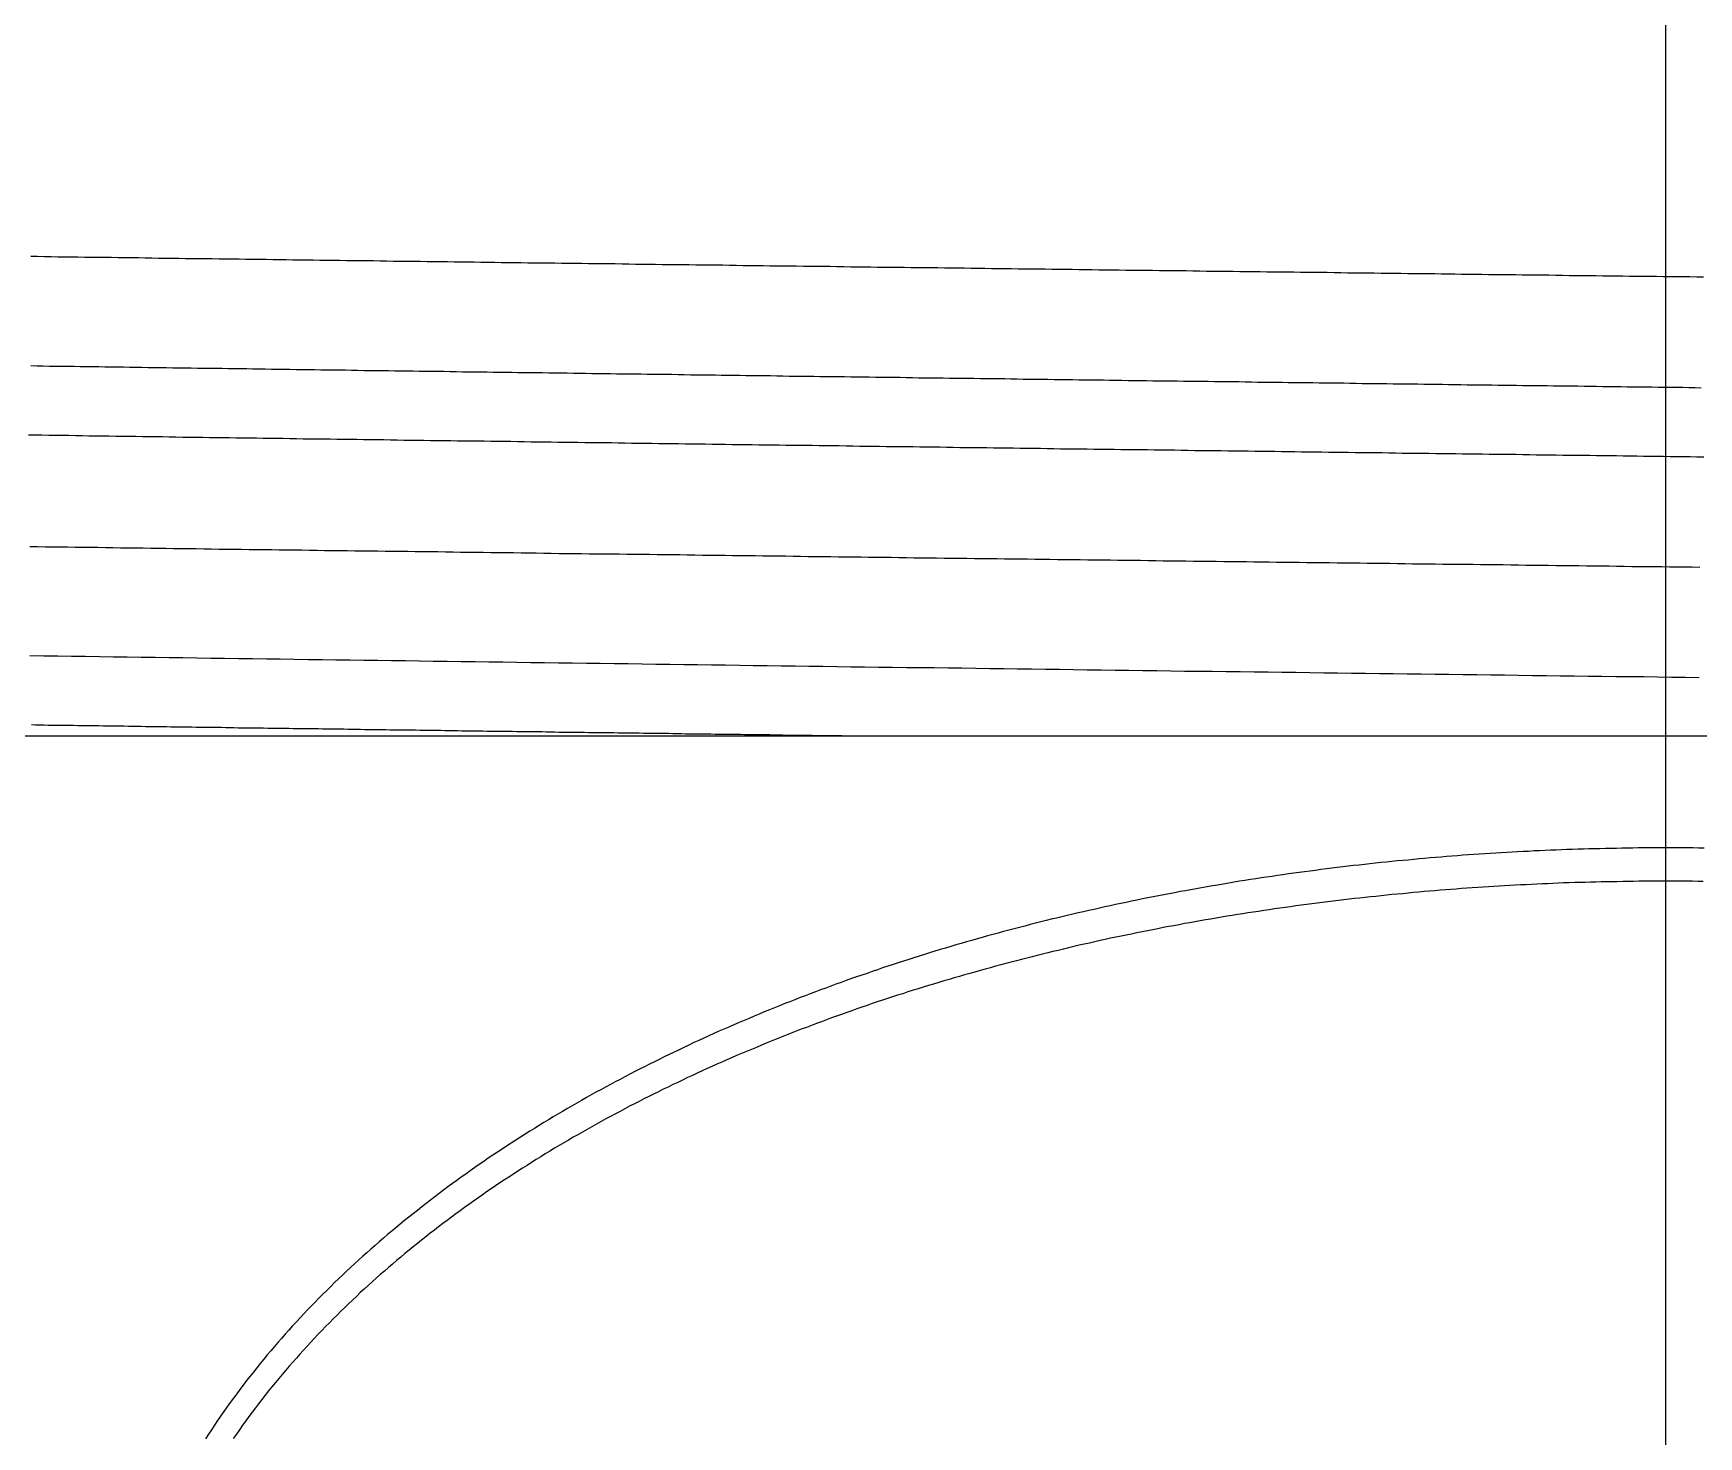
# Model space of a CAD drawing. Header units: millimetres. Extents: x 0 to 3800, y -67 to 2530.
# Drawn here: x 3399.45 to 3408.3, y 894.98 to 902.43 of the extents above; entities that cross this region are included whole.
import ezdxf
from ezdxf.lldxf.tags import DXFTag

# ---------------------------------------------------------------- set-up
doc = ezdxf.new("R2010")
doc.units = ezdxf.units.MM
doc.layers.add('내부선 및 부속', color=4, linetype='Continuous')
doc.layers.add('중심선', color=1, linetype='DASHED')
tags = doc.linetypes.add('DASHED', pattern=[25.72, 12.86, -12.86]).pattern_tags.tags
tags[6:7] = [DXFTag(74, 4), DXFTag(75, 0), DXFTag(340, '0'), DXFTag(46, 0.0), DXFTag(50, 0.0), DXFTag(44, 0.0), DXFTag(45, 0.0)]
tags[4:5] = [DXFTag(74, 4), DXFTag(75, 0), DXFTag(340, '0'), DXFTag(46, 0.0), DXFTag(50, 0.0), DXFTag(44, 0.0), DXFTag(45, 0.0)]

msp = doc.modelspace()

# ---------------------------------------------------------------- linework, layer by layer
at = {"layer": '내부선 및 부속', "linetype": 'Continuous'}
msp.add_line((3387.2273, 898.7026), (3429.0249, 898.7026), dxfattribs=at)
at = {"layer": '내부선 및 부속', "linetype": 'Continuous', "flags": 128}
for points in [[(3408.3265, 901.1385), (3408.2908, 901.1385), (3408.2551, 901.1395), (3408.2195, 901.1395), (3408.1838, 901.1395), (3408.1481, 901.1405), (3408.1124, 901.1405), (3408.0767, 901.1415), (3408.0411, 901.1415), (3408.0054, 901.1425), (3407.9697, 901.1425), (3407.934, 901.1425), (3407.8983, 901.1435), (3407.8627, 901.1435), (3407.827, 901.1445), (3407.7913, 901.1445), (3407.7556, 901.1455), (3407.7199, 901.1455), (3407.6843, 901.1455), (3407.6486, 901.1465), (3407.6129, 901.1465), (3407.5772, 901.1475), (3407.5415, 901.1475), (3407.5059, 901.1485), (3407.4702, 901.1485), (3407.4345, 901.1485), (3407.3988, 901.1495), (3407.3631, 901.1495), (3407.3275, 901.1505), (3407.2918, 901.1505), (3407.2561, 901.1515), (3407.2561, 901.1515), (3407.2204, 901.1515), (3407.1847, 901.1515), (3407.1491, 901.1525), (3407.1134, 901.1525), (3407.0777, 901.1535), (3407.042, 901.1535), (3407.0063, 901.1545), (3406.9706, 901.1545), (3406.935, 901.1545), (3406.8993, 901.1555), (3406.8636, 901.1555), (3406.8279, 901.1565), (3406.7922, 901.1565), (3406.7566, 901.1565), (3406.7209, 901.1575), (3406.6852, 901.1575), (3406.6495, 901.1585), (3406.6138, 901.1585), (3406.5782, 901.1595), (3406.5425, 901.1595), (3406.5068, 901.1595), (3406.4711, 901.1605), (3406.4354, 901.1605), (3406.3998, 901.1615), (3406.3641, 901.1615), (3406.3284, 901.1625), (3406.2927, 901.1625), (3406.257, 901.1625), (3406.2214, 901.1635), (3406.1857, 901.1635), (3406.15, 901.1645), (3406.1143, 901.1645), (3406.0786, 901.1655), (3406.043, 901.1655), (3406.0073, 901.1655), (3405.9716, 901.1665), (3405.9359, 901.1665), (3405.9002, 901.1675), (3405.8646, 901.1675), (3405.8289, 901.1685), (3405.7932, 901.1685), (3405.7575, 901.1685), (3405.7218, 901.1695), (3405.6862, 901.1695), (3405.6505, 901.1705), (3405.6148, 901.1705), (3405.5791, 901.1715), (3405.5434, 901.1715), (3405.5078, 901.1715), (3405.4721, 901.1725), (3405.4364, 901.1725), (3405.4007, 901.1735), (3405.365, 901.1735), (3405.3294, 901.1745), (3405.2937, 901.1745), (3405.258, 901.1745), (3405.2223, 901.1755), (3405.1866, 901.1755), (3405.1509, 901.1765), (3405.1153, 901.1765), (3405.0796, 901.1775), (3405.0439, 901.1775), (3405.0082, 901.1775), (3404.9725, 901.1785), (3404.9369, 901.1785), (3404.9012, 901.1795), (3404.8655, 901.1795), (3404.8298, 901.1805), (3404.7941, 901.1805), (3404.7585, 901.1815), (3404.7228, 901.1815), (3404.6871, 901.1815), (3404.6514, 901.1825), (3404.6157, 901.1825), (3404.5801, 901.1835), (3404.5444, 901.1835), (3404.5087, 901.1845), (3404.473, 901.1845), (3404.4373, 901.1845), (3404.4017, 901.1855), (3404.366, 901.1855), (3404.3303, 901.1865), (3404.2946, 901.1865), (3404.2589, 901.1875), (3404.2233, 901.1875), (3404.1876, 901.1875), (3404.1519, 901.1885), (3404.1162, 901.1885), (3404.0805, 901.1895), (3404.0449, 901.1895), (3404.0092, 901.1905), (3403.9735, 901.1905), (3403.9378, 901.1905), (3403.9021, 901.1915), (3403.8665, 901.1915), (3403.8308, 901.1925), (3403.7951, 901.1925), (3403.7594, 901.1935), (3403.7237, 901.1935), (3403.6881, 901.1945), (3403.6881, 901.1945), (3403.6524, 901.1945), (3403.6167, 901.1945), (3403.581, 901.1955), (3403.5453, 901.1955), (3403.5097, 901.1965), (3403.474, 901.1965), (3403.4383, 901.1975), (3403.4026, 901.1975), (3403.3669, 901.1975), (3403.3313, 901.1985), (3403.2956, 901.1985), (3403.2599, 901.1995), (3403.2242, 901.1995), (3403.1885, 901.2005), (3403.1529, 901.2005), (3403.1172, 901.2015), (3403.0815, 901.2015), (3403.0458, 901.2015), (3403.0101, 901.2025), (3402.9745, 901.2025), (3402.9388, 901.2035), (3402.9031, 901.2035), (3402.8674, 901.2045), (3402.8317, 901.2045), (3402.796, 901.2045), (3402.7604, 901.2055), (3402.7247, 901.2055), (3402.689, 901.2065), (3402.6533, 901.2065), (3402.6176, 901.2075), (3402.582, 901.2075), (3402.5463, 901.2085), (3402.5106, 901.2085), (3402.4749, 901.2085), (3402.4392, 901.2095), (3402.4036, 901.2095), (3402.3679, 901.2105), (3402.3322, 901.2105), (3402.2965, 901.2115), (3402.2608, 901.2115), (3402.2252, 901.2125), (3402.1895, 901.2125), (3402.1538, 901.2125), (3402.1181, 901.2135), (3402.0824, 901.2135), (3402.0468, 901.2145), (3402.0111, 901.2145), (3401.9754, 901.2155), (3401.9397, 901.2155), (3401.904, 901.2165), (3401.8684, 901.2165), (3401.8327, 901.2165), (3401.797, 901.2175), (3401.7613, 901.2175), (3401.7256, 901.2185), (3401.69, 901.2185), (3401.6543, 901.2195), (3401.6186, 901.2195), (3401.5829, 901.2205), (3401.5472, 901.2205), (3401.5116, 901.2215), (3401.4759, 901.2215), (3401.4402, 901.2215), (3401.4045, 901.2225), (3401.3688, 901.2225), (3401.3332, 901.2235), (3401.2975, 901.2235), (3401.2618, 901.2245), (3401.2261, 901.2245), (3401.1904, 901.2255), (3401.1548, 901.2255), (3401.1191, 901.2255), (3401.0834, 901.2265), (3401.0477, 901.2265), (3401.012, 901.2275), (3400.9764, 901.2275), (3400.9407, 901.2285), (3400.905, 901.2285), (3400.8693, 901.2295), (3400.8336, 901.2295), (3400.798, 901.2305), (3400.7623, 901.2305), (3400.7266, 901.2305), (3400.6909, 901.2315), (3400.6552, 901.2315), (3400.6196, 901.2325), (3400.5839, 901.2325), (3400.5482, 901.2335), (3400.5125, 901.2335), (3400.4768, 901.2345), (3400.4412, 901.2345), (3400.4055, 901.2355), (3400.3698, 901.2355), (3400.3341, 901.2365), (3400.2984, 901.2365), (3400.2628, 901.2365), (3400.2271, 901.2375), (3400.1914, 901.2375), (3400.1557, 901.2385), (3400.12, 901.2385), (3400.12, 901.2385), (3400.0844, 901.2395), (3400.0487, 901.2395), (3400.013, 901.2405), (3399.9773, 901.2405), (3399.9416, 901.2415), (3399.906, 901.2415), (3399.8703, 901.2425), (3399.8346, 901.2425), (3399.7989, 901.2425), (3399.7632, 901.2435), (3399.7276, 901.2435), (3399.6919, 901.2445), (3399.6562, 901.2445), (3399.6205, 901.2455), (3399.5848, 901.2455), (3399.5492, 901.2465), (3399.5135, 901.2465), (3399.4778, 901.2475), (3399.4421, 901.2475)], [(3399.4424, 900.6685), (3399.4752, 900.6675), (3399.5079, 900.6675), (3399.5406, 900.6665), (3399.5734, 900.6665), (3399.6061, 900.6665), (3399.6389, 900.6655), (3399.6716, 900.6655), (3399.7043, 900.6645), (3399.7371, 900.6645), (3399.7698, 900.6635), (3399.8026, 900.6635), (3399.8353, 900.6625), (3399.868, 900.6625), (3399.9008, 900.6615), (3399.9335, 900.6615), (3399.9663, 900.6605), (3399.999, 900.6605), (3400.0317, 900.6605), (3400.0645, 900.6595), (3400.0972, 900.6595), (3400.13, 900.6585), (3400.1627, 900.6585), (3400.1954, 900.6575), (3400.2282, 900.6575), (3400.2609, 900.6565), (3400.2937, 900.6565), (3400.3264, 900.6555), (3400.3591, 900.6555), (3400.3919, 900.6555), (3400.4246, 900.6545), (3400.4574, 900.6545), (3400.4901, 900.6535), (3400.5228, 900.6535), (3400.5556, 900.6525), (3400.5883, 900.6525), (3400.6211, 900.6515), (3400.6538, 900.6515), (3400.6865, 900.6515), (3400.7193, 900.6505), (3400.752, 900.6505), (3400.7848, 900.6495), (3400.8175, 900.6495), (3400.8502, 900.6485), (3400.883, 900.6485), (3400.9157, 900.6475), (3400.9485, 900.6475), (3400.9812, 900.6465), (3401.0139, 900.6465), (3401.0467, 900.6465), (3401.0794, 900.6455), (3401.1122, 900.6455), (3401.1449, 900.6445), (3401.1776, 900.6445), (3401.2104, 900.6435), (3401.2431, 900.6435), (3401.2759, 900.6425), (3401.3086, 900.6425), (3401.3413, 900.6425), (3401.3741, 900.6415), (3401.4068, 900.6415), (3401.4396, 900.6405), (3401.4723, 900.6405), (3401.505, 900.6395), (3401.5378, 900.6395), (3401.5705, 900.6395), (3401.6033, 900.6385), (3401.636, 900.6385), (3401.6687, 900.6375), (3401.7015, 900.6375), (3401.7342, 900.6365), (3401.767, 900.6365), (3401.7997, 900.6355), (3401.8324, 900.6355), (3401.8652, 900.6355), (3401.8652, 900.6355), (3401.8979, 900.6345), (3401.9307, 900.6345), (3401.9634, 900.6335), (3401.9961, 900.6335), (3402.0289, 900.6325), (3402.0616, 900.6325), (3402.0944, 900.6325), (3402.1271, 900.6315), (3402.1598, 900.6315), (3402.1926, 900.6305), (3402.2253, 900.6305), (3402.2581, 900.6295), (3402.2908, 900.6295), (3402.3235, 900.6285), (3402.3563, 900.6285), (3402.389, 900.6285), (3402.4218, 900.6275), (3402.4545, 900.6275), (3402.4872, 900.6265), (3402.52, 900.6265), (3402.5527, 900.6255), (3402.5855, 900.6255), (3402.6182, 900.6255), (3402.6509, 900.6245), (3402.6837, 900.6245), (3402.7164, 900.6235), (3402.7492, 900.6235), (3402.7819, 900.6225), (3402.8146, 900.6225), (3402.8474, 900.6225), (3402.8801, 900.6215), (3402.9129, 900.6215), (3402.9456, 900.6205), (3402.9783, 900.6205), (3403.0111, 900.6195), (3403.0438, 900.6195), (3403.0766, 900.6195), (3403.1093, 900.6185), (3403.142, 900.6185), (3403.1748, 900.6175), (3403.2075, 900.6175), (3403.2403, 900.6165), (3403.273, 900.6165), (3403.3057, 900.6165), (3403.3385, 900.6155), (3403.3712, 900.6155), (3403.404, 900.6145), (3403.4367, 900.6145), (3403.4694, 900.6135), (3403.5022, 900.6135), (3403.5349, 900.6135), (3403.5677, 900.6125), (3403.6004, 900.6125), (3403.6331, 900.6115), (3403.6659, 900.6115), (3403.6986, 900.6105), (3403.7314, 900.6105), (3403.7641, 900.6105), (3403.7968, 900.6095), (3403.8296, 900.6095), (3403.8623, 900.6085), (3403.8951, 900.6085), (3403.9278, 900.6075), (3403.9605, 900.6075), (3403.9933, 900.6075), (3404.026, 900.6065), (3404.0588, 900.6065), (3404.0915, 900.6055), (3404.1242, 900.6055), (3404.157, 900.6045), (3404.1897, 900.6045), (3404.2225, 900.6045), (3404.2552, 900.6035), (3404.2879, 900.6035), (3404.3207, 900.6025), (3404.3534, 900.6025), (3404.3862, 900.6025), (3404.4189, 900.6015), (3404.4516, 900.6015), (3404.4844, 900.6005), (3404.5171, 900.6005), (3404.5499, 900.5995), (3404.5826, 900.5995), (3404.6154, 900.5995), (3404.6481, 900.5985), (3404.6808, 900.5985), (3404.7136, 900.5975), (3404.7463, 900.5975), (3404.7791, 900.5965), (3404.8118, 900.5965), (3404.8445, 900.5965), (3404.8773, 900.5955), (3404.91, 900.5955), (3404.9428, 900.5945), (3404.9755, 900.5945), (3405.0082, 900.5935), (3405.041, 900.5935), (3405.0737, 900.5935), (3405.1065, 900.5925), (3405.1392, 900.5925), (3405.1392, 900.5925), (3405.1719, 900.5915), (3405.2047, 900.5915), (3405.2374, 900.5915), (3405.2702, 900.5905), (3405.3029, 900.5905), (3405.3356, 900.5895), (3405.3684, 900.5895), (3405.4011, 900.5885), (3405.4339, 900.5885), (3405.4666, 900.5885), (3405.4993, 900.5875), (3405.5321, 900.5875), (3405.5648, 900.5865), (3405.5976, 900.5865), (3405.6303, 900.5865), (3405.663, 900.5855), (3405.6958, 900.5855), (3405.7285, 900.5845), (3405.7613, 900.5845), (3405.794, 900.5835), (3405.8267, 900.5835), (3405.8595, 900.5835), (3405.8922, 900.5825), (3405.925, 900.5825), (3405.9577, 900.5815), (3405.9904, 900.5815), (3406.0232, 900.5815), (3406.0559, 900.5805), (3406.0887, 900.5805), (3406.1214, 900.5795), (3406.1541, 900.5795), (3406.1869, 900.5785), (3406.2196, 900.5785), (3406.2524, 900.5785), (3406.2851, 900.5775), (3406.3178, 900.5775), (3406.3506, 900.5765), (3406.3833, 900.5765), (3406.4161, 900.5765), (3406.4488, 900.5755), (3406.4815, 900.5755), (3406.5143, 900.5745), (3406.547, 900.5745), (3406.5798, 900.5735), (3406.6125, 900.5735), (3406.6452, 900.5735), (3406.678, 900.5725), (3406.7107, 900.5725), (3406.7435, 900.5715), (3406.7762, 900.5715), (3406.8089, 900.5715), (3406.8417, 900.5705), (3406.8744, 900.5705), (3406.9072, 900.5695), (3406.9399, 900.5695), (3406.9727, 900.5685), (3407.0054, 900.5685), (3407.0381, 900.5685), (3407.0709, 900.5675), (3407.1036, 900.5675), (3407.1364, 900.5665), (3407.1691, 900.5665), (3407.2018, 900.5665), (3407.2346, 900.5655), (3407.2673, 900.5655), (3407.3001, 900.5645), (3407.3328, 900.5645), (3407.3655, 900.5635), (3407.3983, 900.5635), (3407.431, 900.5635), (3407.4638, 900.5625), (3407.4965, 900.5625), (3407.5292, 900.5615), (3407.562, 900.5615), (3407.5947, 900.5615), (3407.6275, 900.5605), (3407.6602, 900.5605), (3407.6929, 900.5595), (3407.7257, 900.5595), (3407.7584, 900.5595), (3407.7912, 900.5585), (3407.8239, 900.5585), (3407.8566, 900.5575), (3407.8894, 900.5575), (3407.9221, 900.5565), (3407.9549, 900.5565), (3407.9876, 900.5565), (3408.0203, 900.5555), (3408.0531, 900.5555), (3408.0858, 900.5545), (3408.1186, 900.5545), (3408.1513, 900.5545), (3408.184, 900.5535), (3408.2168, 900.5535), (3408.2495, 900.5525), (3408.2823, 900.5525), (3408.315, 900.5515)], [(3399.4295, 900.3015), (3399.4651, 900.3005), (3399.5007, 900.3005), (3399.5363, 900.2995), (3399.5718, 900.2995), (3399.6074, 900.2985), (3399.643, 900.2985), (3399.6786, 900.2975), (3399.7142, 900.2975), (3399.7498, 900.2965), (3399.7854, 900.2965), (3399.821, 900.2955), (3399.8566, 900.2955), (3399.8922, 900.2945), (3399.9278, 900.2945), (3399.9634, 900.2935), (3399.999, 900.2935), (3400.0346, 900.2925), (3400.0702, 900.2925), (3400.1057, 900.2915), (3400.1413, 900.2915), (3400.1769, 900.2905), (3400.2125, 900.2905), (3400.2481, 900.2895), (3400.2837, 900.2895), (3400.3193, 900.2885), (3400.3549, 900.2885), (3400.3905, 900.2875), (3400.4261, 900.2875), (3400.4617, 900.2865), (3400.4973, 900.2865), (3400.5329, 900.2855), (3400.5685, 900.2855), (3400.6041, 900.2845), (3400.6397, 900.2845), (3400.6752, 900.2835), (3400.7108, 900.2835), (3400.7464, 900.2825), (3400.782, 900.2825), (3400.8176, 900.2815), (3400.8532, 900.2815), (3400.8888, 900.2805), (3400.9244, 900.2805), (3400.96, 900.2805), (3400.9956, 900.2795), (3401.0312, 900.2795), (3401.0668, 900.2785), (3401.1024, 900.2785), (3401.138, 900.2775), (3401.1736, 900.2775), (3401.2091, 900.2765), (3401.2447, 900.2765), (3401.2803, 900.2755), (3401.3159, 900.2755), (3401.3515, 900.2745), (3401.3871, 900.2745), (3401.4227, 900.2735), (3401.4583, 900.2735), (3401.4939, 900.2725), (3401.5295, 900.2725), (3401.5651, 900.2715), (3401.6007, 900.2715), (3401.6363, 900.2705), (3401.6719, 900.2705), (3401.7075, 900.2695), (3401.7431, 900.2695), (3401.7786, 900.2685), (3401.8142, 900.2685), (3401.8498, 900.2685), (3401.8854, 900.2675), (3401.921, 900.2675), (3401.9566, 900.2665), (3401.9922, 900.2665), (3402.0278, 900.2655), (3402.0634, 900.2655), (3402.099, 900.2645), (3402.1346, 900.2645), (3402.1702, 900.2635), (3402.2058, 900.2635), (3402.2414, 900.2625), (3402.277, 900.2625), (3402.3126, 900.2615), (3402.3481, 900.2615), (3402.3837, 900.2605), (3402.4193, 900.2605), (3402.4549, 900.2595), (3402.4905, 900.2595), (3402.5261, 900.2595), (3402.5617, 900.2585), (3402.5973, 900.2585), (3402.6329, 900.2575), (3402.6685, 900.2575), (3402.7041, 900.2565), (3402.7397, 900.2565), (3402.7753, 900.2555), (3402.8109, 900.2555), (3402.8465, 900.2545), (3402.8821, 900.2545), (3402.9176, 900.2535), (3402.9532, 900.2535), (3402.9888, 900.2525), (3402.9888, 900.2525), (3403.0244, 900.2525), (3403.06, 900.2515), (3403.0956, 900.2515), (3403.1312, 900.2515), (3403.1668, 900.2505), (3403.2024, 900.2505), (3403.238, 900.2495), (3403.2736, 900.2495), (3403.3092, 900.2485), (3403.3448, 900.2485), (3403.3804, 900.2475), (3403.416, 900.2475), (3403.4516, 900.2465), (3403.4872, 900.2465), (3403.5227, 900.2455), (3403.5583, 900.2455), (3403.5939, 900.2455), (3403.6295, 900.2445), (3403.6651, 900.2445), (3403.7007, 900.2435), (3403.7363, 900.2435), (3403.7719, 900.2425), (3403.8075, 900.2425), (3403.8431, 900.2415), (3403.8787, 900.2415), (3403.9143, 900.2405), (3403.9499, 900.2405), (3403.9855, 900.2395), (3404.0211, 900.2395), (3404.0567, 900.2385), (3404.0922, 900.2385), (3404.1278, 900.2385), (3404.1634, 900.2375), (3404.199, 900.2375), (3404.2346, 900.2365), (3404.2702, 900.2365), (3404.3058, 900.2355), (3404.3414, 900.2355), (3404.377, 900.2345), (3404.4126, 900.2345), (3404.4482, 900.2335), (3404.4838, 900.2335), (3404.5194, 900.2335), (3404.555, 900.2325), (3404.5906, 900.2325), (3404.6262, 900.2315), (3404.6618, 900.2315), (3404.6973, 900.2305), (3404.7329, 900.2305), (3404.7685, 900.2295), (3404.8041, 900.2295), (3404.8397, 900.2285), (3404.8753, 900.2285), (3404.9109, 900.2275), (3404.9465, 900.2275), (3404.9821, 900.2275), (3405.0177, 900.2265), (3405.0533, 900.2265), (3405.0889, 900.2255), (3405.1245, 900.2255), (3405.1601, 900.2245), (3405.1957, 900.2245), (3405.2313, 900.2235), (3405.2668, 900.2235), (3405.3024, 900.2225), (3405.338, 900.2225), (3405.3736, 900.2225), (3405.4092, 900.2215), (3405.4448, 900.2215), (3405.4804, 900.2205), (3405.516, 900.2205), (3405.5516, 900.2195), (3405.5872, 900.2195), (3405.6228, 900.2185), (3405.6584, 900.2185), (3405.694, 900.2175), (3405.7296, 900.2175), (3405.7652, 900.2175), (3405.8008, 900.2165), (3405.8364, 900.2165), (3405.8719, 900.2155), (3405.9075, 900.2155), (3405.9431, 900.2145), (3405.9787, 900.2145), (3406.0143, 900.2135), (3406.0499, 900.2135), (3406.0855, 900.2125), (3406.1211, 900.2125), (3406.1567, 900.2125), (3406.1923, 900.2115), (3406.2279, 900.2115), (3406.2635, 900.2105), (3406.2991, 900.2105), (3406.3347, 900.2095), (3406.3703, 900.2095), (3406.4059, 900.2085), (3406.4415, 900.2085), (3406.477, 900.2075), (3406.5126, 900.2075), (3406.5482, 900.2075), (3406.5482, 900.2075), (3406.5838, 900.2065), (3406.6194, 900.2065), (3406.655, 900.2055), (3406.6906, 900.2055), (3406.7262, 900.2045), (3406.7618, 900.2045), (3406.7974, 900.2035), (3406.833, 900.2035), (3406.8686, 900.2035), (3406.9042, 900.2025), (3406.9398, 900.2025), (3406.9754, 900.2015), (3407.011, 900.2015), (3407.0466, 900.2005), (3407.0821, 900.2005), (3407.1177, 900.1995), (3407.1533, 900.1995), (3407.1889, 900.1985), (3407.2245, 900.1985), (3407.2601, 900.1985), (3407.2957, 900.1975), (3407.3313, 900.1975), (3407.3669, 900.1965), (3407.4025, 900.1965), (3407.4381, 900.1955), (3407.4737, 900.1955), (3407.5093, 900.1945), (3407.5449, 900.1945), (3407.5805, 900.1935), (3407.6161, 900.1935), (3407.6516, 900.1935), (3407.6872, 900.1925), (3407.7228, 900.1925), (3407.7584, 900.1915), (3407.794, 900.1915), (3407.8296, 900.1905), (3407.8652, 900.1905), (3407.9008, 900.1895), (3407.9364, 900.1895), (3407.972, 900.1895), (3408.0076, 900.1885), (3408.0432, 900.1885), (3408.0788, 900.1875), (3408.1144, 900.1875), (3408.15, 900.1865), (3408.1856, 900.1865), (3408.2212, 900.1855), (3408.2567, 900.1855), (3408.2923, 900.1845), (3408.3279, 900.1845)], [(3399.4366, 899.7075), (3399.4767, 899.7075), (3399.5168, 899.7065), (3399.557, 899.7065), (3399.5971, 899.7055), (3399.6372, 899.7055), (3399.6372, 899.7055), (3399.6774, 899.7045), (3399.7175, 899.7045), (3399.7576, 899.7035), (3399.7978, 899.7035), (3399.8379, 899.7025), (3399.878, 899.7025), (3399.9182, 899.7015), (3399.9583, 899.7015), (3399.9985, 899.7005), (3400.0386, 899.7005), (3400.0787, 899.6995), (3400.1189, 899.6995), (3400.159, 899.6985), (3400.1991, 899.6975), (3400.2393, 899.6975), (3400.2794, 899.6965), (3400.3195, 899.6965), (3400.3597, 899.6955), (3400.3998, 899.6955), (3400.44, 899.6945), (3400.4801, 899.6945), (3400.5202, 899.6935), (3400.5604, 899.6935), (3400.6005, 899.6925), (3400.6406, 899.6925), (3400.6808, 899.6915), (3400.7209, 899.6915), (3400.761, 899.6905), (3400.8012, 899.6905), (3400.8413, 899.6895), (3400.8815, 899.6895), (3400.9216, 899.6885), (3400.9617, 899.6885), (3401.0019, 899.6875), (3401.042, 899.6875), (3401.0821, 899.6865), (3401.1223, 899.6865), (3401.1624, 899.6855), (3401.2025, 899.6855), (3401.2427, 899.6845), (3401.2828, 899.6845), (3401.323, 899.6835), (3401.3631, 899.6835), (3401.4032, 899.6825), (3401.4434, 899.6825), (3401.4835, 899.6815), (3401.5236, 899.6815), (3401.5638, 899.6805), (3401.6039, 899.6805), (3401.644, 899.6795), (3401.6842, 899.6795), (3401.7243, 899.6785), (3401.7645, 899.6785), (3401.8046, 899.6775), (3401.8447, 899.6775), (3401.8849, 899.6765), (3401.925, 899.6765), (3401.9651, 899.6755), (3402.0053, 899.6755), (3402.0454, 899.6745), (3402.0855, 899.6745), (3402.1257, 899.6735), (3402.1658, 899.6725), (3402.206, 899.6725), (3402.2461, 899.6715), (3402.2862, 899.6715), (3402.3264, 899.6705), (3402.3665, 899.6705), (3402.4066, 899.6695), (3402.4468, 899.6695), (3402.4869, 899.6695), (3402.527, 899.6685), (3402.5672, 899.6685), (3402.6073, 899.6675), (3402.6475, 899.6675), (3402.6876, 899.6665), (3402.7277, 899.6665), (3402.7679, 899.6655), (3402.808, 899.6655), (3402.8481, 899.6645), (3402.8883, 899.6645), (3402.9284, 899.6635), (3402.9685, 899.6635), (3403.0087, 899.6625), (3403.0488, 899.6625), (3403.089, 899.6615), (3403.1291, 899.6615), (3403.1692, 899.6605), (3403.2094, 899.6605), (3403.2495, 899.6595), (3403.2896, 899.6595), (3403.3298, 899.6585), (3403.3699, 899.6585), (3403.41, 899.6575), (3403.4502, 899.6575), (3403.4903, 899.6565), (3403.5305, 899.6565), (3403.5706, 899.6555), (3403.6107, 899.6555), (3403.6509, 899.6545), (3403.6509, 899.6545), (3403.691, 899.6545), (3403.7311, 899.6535), (3403.7713, 899.6535), (3403.8114, 899.6525), (3403.8516, 899.6525), (3403.8917, 899.6515), (3403.9318, 899.6515), (3403.972, 899.6505), (3404.0121, 899.6505), (3404.0522, 899.6495), (3404.0924, 899.6495), (3404.1325, 899.6485), (3404.1726, 899.6485), (3404.2128, 899.6475), (3404.2529, 899.6475), (3404.2931, 899.6465), (3404.3332, 899.6465), (3404.3733, 899.6455), (3404.4135, 899.6455), (3404.4536, 899.6445), (3404.4937, 899.6445), (3404.5339, 899.6435), (3404.574, 899.6435), (3404.6141, 899.6425), (3404.6543, 899.6425), (3404.6944, 899.6415), (3404.7346, 899.6415), (3404.7747, 899.6405), (3404.8148, 899.6405), (3404.855, 899.6405), (3404.8951, 899.6395), (3404.9352, 899.6395), (3404.9754, 899.6385), (3405.0155, 899.6385), (3405.0556, 899.6375), (3405.0958, 899.6375), (3405.1359, 899.6365), (3405.1761, 899.6365), (3405.2162, 899.6355), (3405.2563, 899.6355), (3405.2965, 899.6345), (3405.3366, 899.6345), (3405.3767, 899.6335), (3405.4169, 899.6335), (3405.457, 899.6325), (3405.4972, 899.6325), (3405.5373, 899.6315), (3405.5774, 899.6315), (3405.6176, 899.6305), (3405.6577, 899.6305), (3405.6978, 899.6295), (3405.738, 899.6295), (3405.7781, 899.6285), (3405.8182, 899.6285), (3405.8584, 899.6275), (3405.8985, 899.6275), (3405.9387, 899.6265), (3405.9788, 899.6265), (3406.0189, 899.6265), (3406.0591, 899.6255), (3406.0992, 899.6255), (3406.1393, 899.6245), (3406.1795, 899.6245), (3406.2196, 899.6235), (3406.2597, 899.6235), (3406.2999, 899.6225), (3406.34, 899.6225), (3406.3802, 899.6215), (3406.4203, 899.6215), (3406.4604, 899.6205), (3406.5006, 899.6205), (3406.5407, 899.6195), (3406.5808, 899.6195), (3406.621, 899.6185), (3406.6611, 899.6185), (3406.7013, 899.6175), (3406.7414, 899.6175), (3406.7815, 899.6165), (3406.8217, 899.6165), (3406.8618, 899.6155), (3406.9019, 899.6155), (3406.9421, 899.6145), (3406.9822, 899.6145), (3407.0223, 899.6135), (3407.0625, 899.6135), (3407.1026, 899.6135), (3407.1428, 899.6125), (3407.1829, 899.6125), (3407.223, 899.6115), (3407.2632, 899.6115), (3407.3033, 899.6105), (3407.3434, 899.6105), (3407.3836, 899.6095), (3407.4237, 899.6095), (3407.4639, 899.6085), (3407.504, 899.6085), (3407.5441, 899.6075), (3407.5843, 899.6075), (3407.6244, 899.6065), (3407.6645, 899.6065), (3407.6645, 899.6065), (3407.7047, 899.6055), (3407.7448, 899.6055), (3407.7849, 899.6045), (3407.8251, 899.6045), (3407.8652, 899.6035), (3407.9054, 899.6035), (3407.9455, 899.6025), (3407.9856, 899.6025), (3408.0258, 899.6025), (3408.0659, 899.6015), (3408.106, 899.6015), (3408.1462, 899.6005), (3408.1863, 899.6005), (3408.2264, 899.5995), (3408.2666, 899.5995), (3408.3067, 899.5985)], [(3399.4365, 899.1285), (3399.5104, 899.1275), (3399.5843, 899.1265), (3399.6582, 899.1255), (3399.7321, 899.1245), (3399.806, 899.1235), (3399.8799, 899.1225), (3399.9538, 899.1215), (3400.0277, 899.1205), (3400.1016, 899.1195), (3400.1755, 899.1185), (3400.2494, 899.1175), (3400.3233, 899.1165), (3400.3972, 899.1155), (3400.4711, 899.1145), (3400.545, 899.1135), (3400.6189, 899.1125), (3400.6928, 899.1115), (3400.7667, 899.1105), (3400.8406, 899.1095), (3400.9145, 899.1085), (3400.9884, 899.1075), (3401.0623, 899.1065), (3401.1362, 899.1055), (3401.2101, 899.1045), (3401.284, 899.1035), (3401.3579, 899.1025), (3401.4318, 899.1015), (3401.5057, 899.1005), (3401.5796, 899.0995), (3401.6535, 899.0985), (3401.7274, 899.0975), (3401.8013, 899.0965), (3401.8752, 899.0955), (3401.9492, 899.0945), (3402.0231, 899.0935), (3402.097, 899.0925), (3402.1709, 899.0915), (3402.2448, 899.0905), (3402.3187, 899.0895), (3402.3926, 899.0885), (3402.4665, 899.0875), (3402.5404, 899.0865), (3402.6143, 899.0855), (3402.6882, 899.0845), (3402.7621, 899.0835), (3402.836, 899.0825), (3402.9099, 899.0815), (3402.9838, 899.0805), (3403.0577, 899.0795), (3403.1316, 899.0785), (3403.2055, 899.0775), (3403.2794, 899.0765), (3403.3533, 899.0755), (3403.4272, 899.0745), (3403.5011, 899.0735), (3403.575, 899.0725), (3403.6489, 899.0715), (3403.6489, 899.0715), (3403.7228, 899.0705), (3403.7967, 899.0695), (3403.8706, 899.0685), (3403.9445, 899.0675), (3404.0184, 899.0665), (3404.0923, 899.0655), (3404.1662, 899.0645), (3404.2401, 899.0645), (3404.314, 899.0635), (3404.3879, 899.0625), (3404.4618, 899.0615), (3404.5357, 899.0605), (3404.6096, 899.0595), (3404.6835, 899.0585), (3404.7574, 899.0575), (3404.8313, 899.0565), (3404.9052, 899.0555), (3404.9791, 899.0545), (3405.053, 899.0535), (3405.1269, 899.0525), (3405.2008, 899.0515), (3405.2747, 899.0505), (3405.3486, 899.0495), (3405.4225, 899.0485), (3405.4965, 899.0475), (3405.5704, 899.0465), (3405.6443, 899.0465), (3405.7182, 899.0455), (3405.7921, 899.0445), (3405.866, 899.0435), (3405.9399, 899.0425), (3406.0138, 899.0415), (3406.0877, 899.0405), (3406.1616, 899.0395), (3406.2355, 899.0385), (3406.3094, 899.0375), (3406.3833, 899.0365), (3406.4572, 899.0355), (3406.5311, 899.0345), (3406.605, 899.0335), (3406.6789, 899.0325), (3406.7528, 899.0315), (3406.8267, 899.0315), (3406.9006, 899.0305), (3406.9745, 899.0295), (3407.0484, 899.0285), (3407.1223, 899.0275), (3407.1962, 899.0265), (3407.2701, 899.0255), (3407.344, 899.0245), (3407.4179, 899.0235), (3407.4918, 899.0225), (3407.5657, 899.0215), (3407.6396, 899.0205), (3407.7135, 899.0195), (3407.7874, 899.0185), (3407.8613, 899.0175), (3407.9352, 899.0165), (3408.0091, 899.0165), (3408.083, 899.0155), (3408.1569, 899.0145), (3408.2308, 899.0135), (3408.3047, 899.0125)], [(3399.4447, 898.7615), (3399.4671, 898.7605), (3399.4895, 898.7605), (3399.5119, 898.7605), (3399.5344, 898.7595), (3399.5568, 898.7595), (3399.5792, 898.7595), (3399.6016, 898.7595), (3399.624, 898.7585), (3399.6465, 898.7585), (3399.6689, 898.7585), (3399.6913, 898.7575), (3399.7137, 898.7575), (3399.7361, 898.7575), (3399.7585, 898.7565), (3399.781, 898.7565), (3399.8034, 898.7565), (3399.8258, 898.7555), (3399.8482, 898.7555), (3399.8706, 898.7555), (3399.893, 898.7545), (3399.9155, 898.7545), (3399.9379, 898.7545), (3399.9603, 898.7535), (3399.9603, 898.7535), (3399.9827, 898.7535), (3400.0051, 898.7535), (3400.0276, 898.7535), (3400.05, 898.7525), (3400.0724, 898.7525), (3400.0948, 898.7525), (3400.1172, 898.7515), (3400.1396, 898.7515), (3400.1621, 898.7515), (3400.1845, 898.7505), (3400.2069, 898.7505), (3400.2293, 898.7505), (3400.2517, 898.7495), (3400.2742, 898.7495), (3400.2966, 898.7495), (3400.319, 898.7485), (3400.3414, 898.7485), (3400.3638, 898.7485), (3400.3862, 898.7485), (3400.4087, 898.7475), (3400.4311, 898.7475), (3400.4535, 898.7475), (3400.4759, 898.7465), (3400.4983, 898.7465), (3400.5207, 898.7465), (3400.5432, 898.7455), (3400.5656, 898.7455), (3400.588, 898.7455), (3400.6104, 898.7445), (3400.6328, 898.7445), (3400.6553, 898.7445), (3400.6777, 898.7445), (3400.7001, 898.7435), (3400.7225, 898.7435), (3400.7449, 898.7435), (3400.7673, 898.7425), (3400.7898, 898.7425), (3400.8122, 898.7425), (3400.8346, 898.7415), (3400.857, 898.7415), (3400.8794, 898.7415), (3400.9019, 898.7405), (3400.9243, 898.7405), (3400.9467, 898.7405), (3400.9691, 898.7405), (3400.9915, 898.7395), (3401.0139, 898.7395), (3401.0364, 898.7395), (3401.0588, 898.7385), (3401.0812, 898.7385), (3401.1036, 898.7385), (3401.126, 898.7375), (3401.1485, 898.7375), (3401.1709, 898.7375), (3401.1933, 898.7375), (3401.2157, 898.7365), (3401.2381, 898.7365), (3401.2605, 898.7365), (3401.283, 898.7355), (3401.3054, 898.7355), (3401.3278, 898.7355), (3401.3502, 898.7345), (3401.3726, 898.7345), (3401.395, 898.7345), (3401.4175, 898.7335), (3401.4399, 898.7335), (3401.4623, 898.7335), (3401.4847, 898.7335), (3401.5071, 898.7325), (3401.5296, 898.7325), (3401.552, 898.7325), (3401.5744, 898.7315), (3401.5968, 898.7315), (3401.6192, 898.7315), (3401.6416, 898.7305), (3401.6641, 898.7305), (3401.6865, 898.7305), (3401.7089, 898.7305), (3401.7313, 898.7295), (3401.7537, 898.7295), (3401.7762, 898.7295), (3401.7986, 898.7285), (3401.821, 898.7285), (3401.8434, 898.7285), (3401.8658, 898.7275), (3401.8882, 898.7275), (3401.9107, 898.7275), (3401.9331, 898.7275), (3401.9555, 898.7265), (3401.9779, 898.7265), (3402.0003, 898.7265), (3402.0228, 898.7255), (3402.0452, 898.7255), (3402.0676, 898.7255), (3402.09, 898.7245), (3402.1124, 898.7245), (3402.1348, 898.7245), (3402.1573, 898.7245), (3402.1797, 898.7235), (3402.2021, 898.7235), (3402.2021, 898.7235), (3402.2245, 898.7235), (3402.2469, 898.7225), (3402.2694, 898.7225), (3402.2918, 898.7225), (3402.3142, 898.7215), (3402.3366, 898.7215), (3402.359, 898.7215), (3402.3814, 898.7215), (3402.4039, 898.7205), (3402.4263, 898.7205), (3402.4487, 898.7205), (3402.4711, 898.7195), (3402.4935, 898.7195), (3402.516, 898.7195), (3402.5384, 898.7195), (3402.5608, 898.7185), (3402.5832, 898.7185), (3402.6056, 898.7185), (3402.628, 898.7175), (3402.6505, 898.7175), (3402.6729, 898.7175), (3402.6953, 898.7165), (3402.7177, 898.7165), (3402.7401, 898.7165), (3402.7626, 898.7165), (3402.785, 898.7155), (3402.8074, 898.7155), (3402.8298, 898.7155), (3402.8522, 898.7145), (3402.8746, 898.7145), (3402.8971, 898.7145), (3402.9195, 898.7135), (3402.9419, 898.7135), (3402.9643, 898.7135), (3402.9867, 898.7135), (3403.0092, 898.7125), (3403.0316, 898.7125), (3403.054, 898.7125), (3403.0764, 898.7115), (3403.0988, 898.7115), (3403.1212, 898.7115), (3403.1437, 898.7115), (3403.1661, 898.7105), (3403.1885, 898.7105), (3403.2109, 898.7105), (3403.2333, 898.7095), (3403.2557, 898.7095), (3403.2782, 898.7095), (3403.3006, 898.7095), (3403.323, 898.7085), (3403.3454, 898.7085), (3403.3678, 898.7085), (3403.3903, 898.7075), (3403.4127, 898.7075), (3403.4351, 898.7075), (3403.4575, 898.7065), (3403.4799, 898.7065), (3403.5023, 898.7065), (3403.5248, 898.7065), (3403.5472, 898.7055), (3403.5696, 898.7055), (3403.592, 898.7055), (3403.6144, 898.7045), (3403.6369, 898.7045), (3403.6593, 898.7045), (3403.6817, 898.7045), (3403.7041, 898.7035), (3403.7265, 898.7035), (3403.7489, 898.7035), (3403.7714, 898.7025), (3403.7938, 898.7025), (3403.7938, 898.7025)], [(3408.1261, 898.1065), (3408.097, 898.1065), (3408.0678, 898.1065), (3408.0387, 898.1065), (3408.0095, 898.1065), (3407.9804, 898.1065), (3407.9513, 898.1055), (3407.9221, 898.1055), (3407.893, 898.1055), (3407.8639, 898.1045), (3407.8347, 898.1045), (3407.8056, 898.1035), (3407.7765, 898.1025), (3407.7473, 898.1025), (3407.7182, 898.1015), (3407.6891, 898.1005), (3407.6599, 898.0995), (3407.6308, 898.0985), (3407.6017, 898.0975), (3407.5726, 898.0965), (3407.5434, 898.0955), (3407.5143, 898.0945), (3407.4852, 898.0925), (3407.4561, 898.0915), (3407.427, 898.0905), (3407.3979, 898.0885), (3407.3688, 898.0875), (3407.3396, 898.0855), (3407.3105, 898.0845), (3407.2814, 898.0825), (3407.2523, 898.0805), (3407.2233, 898.0795), (3407.1942, 898.0775), (3407.1651, 898.0755), (3407.136, 898.0735), (3407.1069, 898.0715), (3407.0778, 898.0695), (3407.0488, 898.0675), (3407.0197, 898.0655), (3406.9906, 898.0625), (3406.9616, 898.0605), (3406.9325, 898.0585), (3406.9035, 898.0555), (3406.8744, 898.0535), (3406.8454, 898.0505), (3406.8164, 898.0485), (3406.7873, 898.0455), (3406.7583, 898.0425), (3406.7293, 898.0405), (3406.7003, 898.0375), (3406.6713, 898.0345), (3406.6423, 898.0315), (3406.6133, 898.0285), (3406.5843, 898.0255), (3406.5553, 898.0225), (3406.5264, 898.0195), (3406.4974, 898.0155), (3406.4684, 898.0125), (3406.4395, 898.0095), (3406.4106, 898.0055), (3406.3816, 898.0025), (3406.3527, 897.9985), (3406.3238, 897.9955), (3406.2949, 897.9915), (3406.2659, 897.9875), (3406.237, 897.9835), (3406.2082, 897.9805), (3406.1793, 897.9765), (3406.1504, 897.9725), (3406.1215, 897.9685), (3406.0927, 897.9645), (3406.0638, 897.9595), (3406.035, 897.9555), (3406.0062, 897.9515), (3405.9774, 897.9475), (3405.9486, 897.9425), (3405.9198, 897.9385), (3405.891, 897.9335), (3405.8622, 897.9295), (3405.8334, 897.9245), (3405.8047, 897.9195), (3405.7759, 897.9145), (3405.7472, 897.9095), (3405.7184, 897.9055), (3405.6897, 897.9005), (3405.661, 897.8955), (3405.6323, 897.8895), (3405.6037, 897.8845), (3405.575, 897.8795), (3405.5463, 897.8745), (3405.5177, 897.8685), (3405.489, 897.8635), (3405.4604, 897.8575), (3405.4318, 897.8525), (3405.4032, 897.8465), (3405.3746, 897.8415), (3405.346, 897.8355), (3405.3175, 897.8295), (3405.2889, 897.8235), (3405.2604, 897.8175), (3405.2319, 897.8115), (3405.2319, 897.8115), (3405.2034, 897.8055), (3405.1749, 897.7995), (3405.1464, 897.7935), (3405.1179, 897.7865), (3405.0895, 897.7805), (3405.0611, 897.7745), (3405.0326, 897.7675), (3405.0042, 897.7615), (3404.9759, 897.7545), (3404.9475, 897.7475), (3404.9191, 897.7415), (3404.8908, 897.7345), (3404.8625, 897.7275), (3404.8342, 897.7205), (3404.8059, 897.7135), (3404.7776, 897.7065), (3404.7494, 897.6995), (3404.7211, 897.6915), (3404.6929, 897.6845), (3404.6647, 897.6775), (3404.6365, 897.6695), (3404.6084, 897.6625), (3404.5802, 897.6545), (3404.5521, 897.6465), (3404.524, 897.6395), (3404.4959, 897.6315), (3404.4679, 897.6235), (3404.4398, 897.6155), (3404.4118, 897.6075), (3404.3838, 897.5995), (3404.3558, 897.5915), (3404.3278, 897.5825), (3404.2999, 897.5745), (3404.272, 897.5665), (3404.2441, 897.5575), (3404.2162, 897.5495), (3404.1884, 897.5405), (3404.1605, 897.5315), (3404.1327, 897.5235), (3404.1049, 897.5145), (3404.0772, 897.5055), (3404.0494, 897.4965), (3404.0217, 897.4875), (3403.994, 897.4785), (3403.9664, 897.4695), (3403.9387, 897.4595), (3403.9111, 897.4505), (3403.8835, 897.4405), (3403.856, 897.4315), (3403.8284, 897.4215), (3403.8009, 897.4125), (3403.7735, 897.4025), (3403.746, 897.3925), (3403.7186, 897.3825), (3403.6912, 897.3725), (3403.6638, 897.3625), (3403.6365, 897.3525), (3403.6092, 897.3425), (3403.5819, 897.3315), (3403.5547, 897.3215), (3403.5275, 897.3115), (3403.5003, 897.3005), (3403.4731, 897.2895), (3403.446, 897.2795), (3403.4189, 897.2685), (3403.3919, 897.2575), (3403.3649, 897.2465), (3403.3379, 897.2355), (3403.3109, 897.2245), (3403.284, 897.2135), (3403.2571, 897.2015), (3403.2303, 897.1905), (3403.2035, 897.1795), (3403.1767, 897.1675), (3403.15, 897.1555), (3403.1233, 897.1445), (3403.0966, 897.1325), (3403.07, 897.1205), (3403.0434, 897.1085), (3403.0169, 897.0965), (3402.9904, 897.0845), (3402.9639, 897.0725), (3402.9375, 897.0595), (3402.9111, 897.0475), (3402.8847, 897.0345), (3402.8584, 897.0225), (3402.8322, 897.0095), (3402.806, 896.9965), (3402.7798, 896.9835), (3402.7537, 896.9705), (3402.7276, 896.9575), (3402.7015, 896.9445), (3402.6755, 896.9315), (3402.6496, 896.9185), (3402.6237, 896.9045), (3402.5978, 896.8915), (3402.572, 896.8775), (3402.5462, 896.8645), (3402.5205, 896.8505), (3402.4949, 896.8365), (3402.4949, 896.8365), (3402.4693, 896.8225), (3402.4437, 896.8085), (3402.4182, 896.7945), (3402.3928, 896.7805), (3402.3674, 896.7655), (3402.342, 896.7515), (3402.3168, 896.7365), (3402.2915, 896.7225), (3402.2664, 896.7075), (3402.2412, 896.6925), (3402.2162, 896.6775), (3402.1912, 896.6625), (3402.1662, 896.6475), (3402.1414, 896.6325), (3402.1165, 896.6165), (3402.0918, 896.6015), (3402.0671, 896.5855), (3402.0425, 896.5705), (3402.0179, 896.5545), (3401.9934, 896.5385), (3401.9689, 896.5225), (3401.9446, 896.5065), (3401.9203, 896.4905), (3401.896, 896.4745), (3401.8718, 896.4585), (3401.8477, 896.4415), (3401.8237, 896.4245), (3401.7997, 896.4085), (3401.7758, 896.3915), (3401.752, 896.3745), (3401.7282, 896.3575), (3401.7045, 896.3405), (3401.6809, 896.3235), (3401.6574, 896.3065), (3401.6339, 896.2885), (3401.6106, 896.2715), (3401.5872, 896.2535), (3401.564, 896.2355), (3401.5409, 896.2175), (3401.5178, 896.1995), (3401.4949, 896.1815), (3401.472, 896.1635), (3401.4492, 896.1455), (3401.4265, 896.1275), (3401.4038, 896.1085), (3401.3813, 896.0895), (3401.3589, 896.0715), (3401.3365, 896.0525), (3401.3143, 896.0335), (3401.2921, 896.0145), (3401.2701, 895.9955), (3401.2481, 895.9755), (3401.2263, 895.9565), (3401.2045, 895.9375), (3401.1829, 895.9175), (3401.1613, 895.8975), (3401.1399, 895.8775), (3401.1185, 895.8585), (3401.0973, 895.8375), (3401.0762, 895.8175), (3401.0552, 895.7975), (3401.0343, 895.7775), (3401.0135, 895.7565), (3400.9929, 895.7365), (3400.9723, 895.7155), (3400.9519, 895.6945), (3400.9316, 895.6735), (3400.9114, 895.6525), (3400.8913, 895.6315), (3400.8714, 895.6105), (3400.8516, 895.5885), (3400.8319, 895.5675), (3400.8123, 895.5455), (3400.7929, 895.5235), (3400.7736, 895.5015), (3400.7544, 895.4795), (3400.7353, 895.4575), (3400.7164, 895.4355), (3400.6976, 895.4135), (3400.679, 895.3905), (3400.6605, 895.3685), (3400.6421, 895.3455), (3400.6239, 895.3225), (3400.6058, 895.3005), (3400.5879, 895.2775), (3400.5701, 895.2535), (3400.5525, 895.2305), (3400.535, 895.2075), (3400.5177, 895.1835), (3400.5005, 895.1605), (3400.4835, 895.1365), (3400.4666, 895.1125), (3400.4499, 895.0885), (3400.4334, 895.0645), (3400.417, 895.0405), (3400.4008, 895.0165), (3400.3848, 894.9925), (3400.3689, 894.9675)], [(3408.33, 898.1055), (3408.3009, 898.1055), (3408.2718, 898.1065), (3408.2426, 898.1065), (3408.2135, 898.1065), (3408.1844, 898.1065), (3408.1552, 898.1065), (3408.1261, 898.1065), (3408.1261, 898.1065)], [(3408.1261, 897.9295), (3408.0975, 897.9295), (3408.069, 897.9295), (3408.0404, 897.9295), (3408.0119, 897.9295), (3407.9833, 897.9295), (3407.9548, 897.9285), (3407.9262, 897.9285), (3407.8977, 897.9285), (3407.8691, 897.9275), (3407.8406, 897.9275), (3407.812, 897.9265), (3407.7835, 897.9265), (3407.755, 897.9255), (3407.7264, 897.9245), (3407.6979, 897.9235), (3407.6693, 897.9225), (3407.6408, 897.9225), (3407.6122, 897.9215), (3407.5837, 897.9205), (3407.5552, 897.9195), (3407.5266, 897.9175), (3407.4981, 897.9165), (3407.4696, 897.9155), (3407.441, 897.9145), (3407.4125, 897.9125), (3407.384, 897.9115), (3407.3554, 897.9105), (3407.3269, 897.9085), (3407.2984, 897.9065), (3407.2699, 897.9055), (3407.2414, 897.9035), (3407.2129, 897.9015), (3407.1844, 897.9005), (3407.1559, 897.8985), (3407.1274, 897.8965), (3407.0989, 897.8945), (3407.0704, 897.8925), (3407.0419, 897.8905), (3407.0134, 897.8885), (3406.9849, 897.8865), (3406.9565, 897.8835), (3406.928, 897.8815), (3406.8995, 897.8795), (3406.8711, 897.8765), (3406.8426, 897.8745), (3406.8142, 897.8715), (3406.7857, 897.8695), (3406.7573, 897.8665), (3406.7289, 897.8635), (3406.7004, 897.8615), (3406.672, 897.8585), (3406.6436, 897.8555), (3406.6152, 897.8525), (3406.5868, 897.8495), (3406.5584, 897.8465), (3406.53, 897.8435), (3406.5016, 897.8405), (3406.4732, 897.8375), (3406.4448, 897.8345), (3406.4165, 897.8305), (3406.3881, 897.8275), (3406.3598, 897.8235), (3406.3314, 897.8205), (3406.3031, 897.8165), (3406.2747, 897.8135), (3406.2464, 897.8095), (3406.2181, 897.8055), (3406.1898, 897.8025), (3406.1615, 897.7985), (3406.1332, 897.7945), (3406.1049, 897.7905), (3406.0767, 897.7865), (3406.0484, 897.7825), (3406.0201, 897.7785), (3405.9919, 897.7745), (3405.9636, 897.7695), (3405.9354, 897.7655), (3405.9072, 897.7615), (3405.879, 897.7565), (3405.8508, 897.7525), (3405.8226, 897.7475), (3405.7944, 897.7435), (3405.7662, 897.7385), (3405.7381, 897.7335), (3405.7099, 897.7285), (3405.6818, 897.7245), (3405.6536, 897.7195), (3405.6255, 897.7145), (3405.5974, 897.7095), (3405.5693, 897.7045), (3405.5412, 897.6985), (3405.5131, 897.6935), (3405.4851, 897.6885), (3405.457, 897.6835), (3405.429, 897.6775), (3405.4009, 897.6725), (3405.3729, 897.6665), (3405.3449, 897.6615), (3405.3169, 897.6555), (3405.2889, 897.6495), (3405.2889, 897.6495), (3405.2609, 897.6435), (3405.233, 897.6385), (3405.205, 897.6325), (3405.1771, 897.6265), (3405.1492, 897.6205), (3405.1213, 897.6145), (3405.0934, 897.6075), (3405.0655, 897.6015), (3405.0377, 897.5955), (3405.0098, 897.5895), (3404.982, 897.5825), (3404.9542, 897.5765), (3404.9264, 897.5695), (3404.8986, 897.5625), (3404.8708, 897.5565), (3404.8431, 897.5495), (3404.8153, 897.5425), (3404.7876, 897.5355), (3404.7599, 897.5285), (3404.7322, 897.5215), (3404.7046, 897.5145), (3404.6769, 897.5075), (3404.6493, 897.5005), (3404.6217, 897.4935), (3404.5941, 897.4855), (3404.5665, 897.4785), (3404.5389, 897.4705), (3404.5114, 897.4635), (3404.4839, 897.4555), (3404.4563, 897.4475), (3404.4289, 897.4405), (3404.4014, 897.4325), (3404.3739, 897.4245), (3404.3465, 897.4165), (3404.3191, 897.4085), (3404.2917, 897.4005), (3404.2644, 897.3925), (3404.237, 897.3835), (3404.2097, 897.3755), (3404.1824, 897.3675), (3404.1551, 897.3585), (3404.1278, 897.3505), (3404.1006, 897.3415), (3404.0734, 897.3325), (3404.0462, 897.3245), (3404.019, 897.3155), (3403.9919, 897.3065), (3403.9648, 897.2975), (3403.9377, 897.2885), (3403.9106, 897.2795), (3403.8835, 897.2695), (3403.8565, 897.2605), (3403.8295, 897.2515), (3403.8026, 897.2415), (3403.7756, 897.2325), (3403.7487, 897.2225), (3403.7218, 897.2135), (3403.695, 897.2035), (3403.6681, 897.1935), (3403.6413, 897.1835), (3403.6146, 897.1735), (3403.5878, 897.1635), (3403.5611, 897.1535), (3403.5344, 897.1435), (3403.5078, 897.1325), (3403.4811, 897.1225), (3403.4546, 897.1125), (3403.428, 897.1015), (3403.4015, 897.0915), (3403.375, 897.0805), (3403.3485, 897.0695), (3403.3221, 897.0585), (3403.2957, 897.0475), (3403.2693, 897.0365), (3403.243, 897.0255), (3403.2167, 897.0145), (3403.1904, 897.0035), (3403.1642, 896.9915), (3403.138, 896.9805), (3403.1119, 896.9695), (3403.0858, 896.9575), (3403.0597, 896.9455), (3403.0337, 896.9345), (3403.0076, 896.9225), (3402.9817, 896.9105), (3402.9558, 896.8985), (3402.9299, 896.8865), (3402.904, 896.8735), (3402.8782, 896.8615), (3402.8524, 896.8495), (3402.8267, 896.8365), (3402.801, 896.8245), (3402.7754, 896.8115), (3402.7498, 896.7995), (3402.7242, 896.7865), (3402.6987, 896.7735), (3402.6733, 896.7605), (3402.6479, 896.7475), (3402.6225, 896.7345), (3402.5972, 896.7205), (3402.5972, 896.7205), (3402.5719, 896.7075), (3402.5467, 896.6945), (3402.5215, 896.6805), (3402.4964, 896.6675), (3402.4713, 896.6535), (3402.4463, 896.6395), (3402.4213, 896.6255), (3402.3964, 896.6115), (3402.3715, 896.5975), (3402.3467, 896.5835), (3402.3219, 896.5695), (3402.2972, 896.5545), (3402.2726, 896.5405), (3402.248, 896.5255), (3402.2235, 896.5115), (3402.199, 896.4965), (3402.1746, 896.4815), (3402.1502, 896.4665), (3402.1259, 896.4515), (3402.1017, 896.4365), (3402.0775, 896.4205), (3402.0534, 896.4055), (3402.0293, 896.3905), (3402.0053, 896.3745), (3401.9814, 896.3585), (3401.9575, 896.3435), (3401.9337, 896.3275), (3401.91, 896.3115), (3401.8863, 896.2955), (3401.8627, 896.2795), (3401.8392, 896.2625), (3401.8157, 896.2465), (3401.7923, 896.2295), (3401.769, 896.2135), (3401.7457, 896.1965), (3401.7226, 896.1795), (3401.6995, 896.1625), (3401.6764, 896.1455), (3401.6535, 896.1285), (3401.6306, 896.1115), (3401.6078, 896.0945), (3401.5851, 896.0765), (3401.5625, 896.0595), (3401.5399, 896.0415), (3401.5175, 896.0235), (3401.4951, 896.0055), (3401.4728, 895.9875), (3401.4506, 895.9695), (3401.4285, 895.9515), (3401.4065, 895.9335), (3401.3846, 895.9145), (3401.3628, 895.8965), (3401.3411, 895.8775), (3401.3195, 895.8585), (3401.2979, 895.8405), (3401.2765, 895.8215), (3401.2552, 895.8015), (3401.234, 895.7825), (3401.2128, 895.7635), (3401.1918, 895.7445), (3401.1709, 895.7245), (3401.1501, 895.7045), (3401.1294, 895.6855), (3401.1089, 895.6655), (3401.0884, 895.6455), (3401.068, 895.6255), (3401.0478, 895.6055), (3401.0277, 895.5845), (3401.0077, 895.5645), (3400.9878, 895.5435), (3400.968, 895.5235), (3400.9484, 895.5025), (3400.9288, 895.4815), (3400.9094, 895.4605), (3400.8902, 895.4395), (3400.871, 895.4185), (3400.852, 895.3965), (3400.8331, 895.3755), (3400.8143, 895.3535), (3400.7957, 895.3325), (3400.7772, 895.3105), (3400.7589, 895.2885), (3400.7407, 895.2665), (3400.7226, 895.2445), (3400.7046, 895.2225), (3400.6869, 895.1995), (3400.6692, 895.1775), (3400.6517, 895.1545), (3400.6344, 895.1325), (3400.6172, 895.1095), (3400.6001, 895.0865), (3400.5832, 895.0635), (3400.5665, 895.0405), (3400.5499, 895.0165), (3400.5335, 894.9935), (3400.5172, 894.9695)], [(3408.3259, 897.9285), (3408.2974, 897.9285), (3408.2688, 897.9295), (3408.2403, 897.9295), (3408.2117, 897.9295), (3408.1832, 897.9295), (3408.1546, 897.9295), (3408.1261, 897.9295), (3408.1261, 897.9295)]]:
    msp.add_lwpolyline(points, dxfattribs=at)
at = {"layer": '중심선', "linetype": 'ByBlock'}
msp.add_line((3408.1261, 238.9261), (3408.1261, 1115.0212), dxfattribs=at)

doc.saveas('drawing.dxf')
